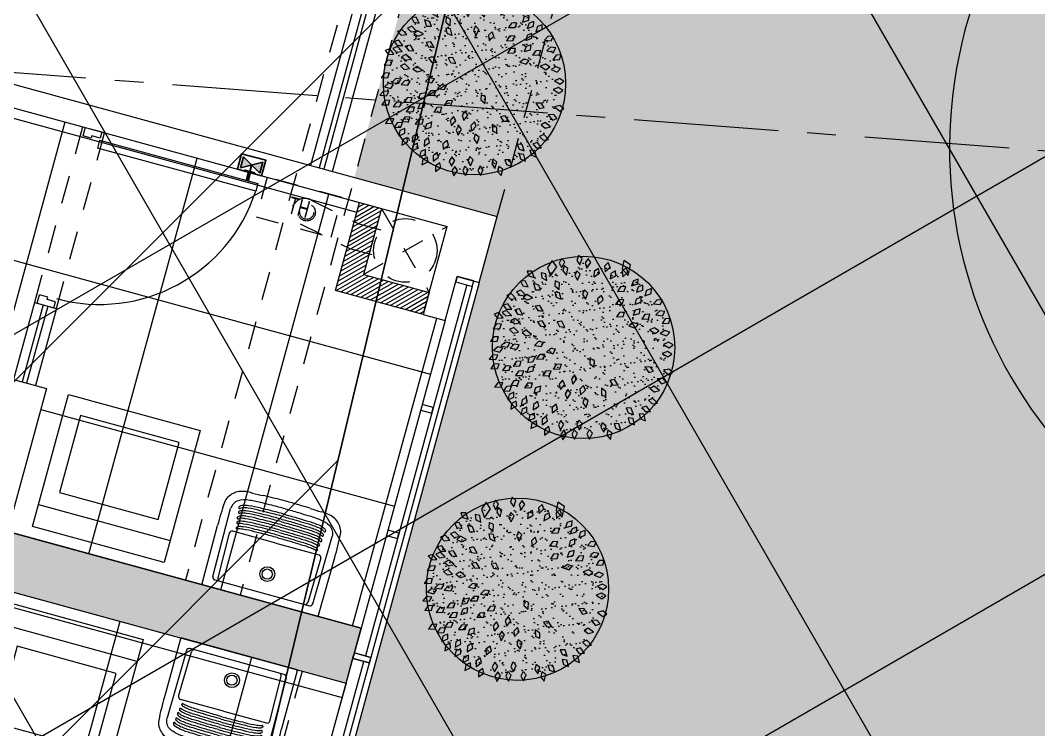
# Model space of a CAD drawing. Header units: inches. Extents: x 0 to 766, y -245 to 236.
# Drawn here: x 201.655 to 206.125, y 66.511 to 69.624 of the extents above; entities that cross this region are included whole.
import ezdxf
from ezdxf.enums import TextEntityAlignment as Align

# ---------------------------------------------------------------- set-up
doc = ezdxf.new("R2010")
doc.units = ezdxf.units.IN
doc.header["$MEASUREMENT"] = 0
for name, pattern in [('CONTINUA', [0]), ('HIDDEN2', [0.1875, 0.125, -0.0625]), ('XREF_PAISAJISMO_200612$0$CENTERX2', [101.6, 63.5, -12.7, 12.7, -12.7])]:
    doc.linetypes.add(name, pattern=pattern)
for name, color, linetype, lineweight in [('000 SOS 911 SOPORTES ACI', 3, 'Continuous', 25), ('A-PLACAS', 251, 'Continuous', 9), ('A-VIGAS', 251, 'HIDDEN2', 9), ('CELOSIA', 251, 'Continuous', 9), ('COC-LAV', 251, 'Continuous', 9), ('DLP_ETAPAS', 251, 'Continuous', 9), ('DLP_HATCH', 251, 'Continuous', 9), ('Gas', 251, 'G_Larga', 9), ('HATCH', 251, 'Continuous', 9), ('MURO-BAJO', 251, 'Continuous', 9), ('MUROS', 251, 'Continuous', 9), ('PROYECCIONES', 251, 'HIDDEN2', 9), ('PUERTAS', 251, 'Continuous', 9), ('TEXTO-INDICACIONES', 251, 'Continuous', 9), ('VIDRIOS', 251, 'Continuous', 9), ('XREF_PAISAJISMO_200612$0$A-AN-CORTE', 251, 'Continuous', 9), ('XREF_PAISAJISMO_200612$0$A-MURO BAJO', 251, 'Continuous', 9), ('XREF_PAISAJISMO_200612$0$HATCH MUROS', 251, 'Continuous', 9), ('XREF_PISOS_200612$0$A-HATCH-PISOS', 251, 'Continuous', 9), ('XREF_VEGETACION_200612$0$0_PA_alternathera verde', 251, 'Continuous', 9), ('XREF_VEGETACION_200612$0$0_PA_arrayan', 251, 'Continuous', 9), ('XREF_VEGETACION_200612$0$0_PA_VEGETACION', 251, 'Continuous', 9)]:
    doc.layers.add(name, color=color, linetype=linetype, lineweight=lineweight)
doc.layers.add('relleno', color=7, linetype='Continuous')
doc.styles.add('AREAS', font='ARIALN.TTF', dxfattribs={"width": 0.8})
doc.styles.get("Standard").update_dxf_attribs({"font": 'arial.ttf'})
doc.linetypes.add('G_Larga', pattern='A,2,-0.01,["G",Standard,S=0.1,R=0,X=0,Y=-0.05],-0.1', length=2.11)
pattern_1 = [(45, (-0.05515, 0.06788), (-0.07071068, 0.07071068), [0, -0.1]), (45, (-0.03536, 0.06505), (-0.07071068, 0.07071068), [0, -0.1]), (45, (-0.02192, 0.04455), (-0.07071068, 0.07071068), [0, -0.1]), (45, (0.01909, 0.05303), (-0.07071068, 0.07071068), [0, -0.1]), (45, (-0.00849, 0.07637), (-0.07071068, 0.07071068), [0, -0.1]), (45, (-0.00636, 0.11243), (-0.07071068, 0.07071068), [0, -0.1]), (45, (-0.03606, 0.09263), (-0.07071068, 0.07071068), [0, -0.1]), (45, (0.02263, 0.09334), (-0.07071068, 0.07071068), [0, -0.1]), (45, (0.04172, 0.06718), (-0.07071068, 0.07071068), [0, -0.1]), (45, (0, 0.00424), (-0.07071068, 0.07071068), [0, -0.1]), (45, (-0.00141, 0.03111), (-0.07071068, 0.07071068), [0, -0.1]), (45, (0.02192, 0.02758), (-0.07071068, 0.07071068), [0, -0.1]), (45, (0.0198, 0.11597), (-0.07071068, 0.07071068), [0, -0.1]), (45, (0.01485, 0.07566), (-0.07071068, 0.07071068), [0, -0.1]), (45, (-0.01414, 0.09334), (-0.07071068, 0.07071068), [0, -0.1]), (45, (0.00424, 0.09899), (-0.07071068, 0.07071068), [0, -0.1]), (45, (-0.00212, 0.05445), (-0.07071068, 0.07071068), [0, -0.1]), (45, (-0.02051, 0.11243), (-0.07071068, 0.07071068), [0, -0.1]), (45, (0.04313, 0.09263), (-0.07071068, 0.07071068), [0, -0.1]), (45, (0.06223, 0.0693), (-0.07071068, 0.07071068), [0, -0.1]), (120.9638, (-0.027577, 0.053033), (0.141421532, -0.282842614), [0.0041231, -0.4081875]), (14.0362, (-0.030406, 0.079903), (-0.3535534264, -0.0707103627), [0.005831, -0.5772642]), (23.1986, (0.006364, 0.084146), (0.2828427255, 0.141421382), [0.0053852, -0.5331313]), (194.0362, (0.041012, 0.050912), (0.3535534264, 0.0707103627), [0.005831, -0.5772642]), (98.1301, (0.0099, 0.038184), (-0.0707106636, 0.3535533935), [0.005, -0.495]), (0, (-0.003536, 0.12657), (0.0707107, 0.0707107), [0.0056569, -0.1357645]), (146.3099, (0.035355, 0.077782), (-0.3535532764, 0.212132255), [0.005099, -0.5048029]), (8.1301, (-0.019799, 0.028284), (0.3535533935, 0.0707106636), [0.005, -0.495]), (0, (-0.05586, 0.08132), (0.0707107, 0.0707107), [0.0042426, -0.1371787])]

# ---------------------------------------------------------------- blocks, each defined once
blk = doc.blocks.new('XREF_VEGETACION_200612$0$vib 2')
at = {"layer": 'XREF_VEGETACION_200612$0$0_PA_arrayan', "color": 68, "true_color": 0x3d5200}
for points in [[(471.9991, 17.4033), (471.9867, 17.3843), (471.9947, 17.3617), (472.0111, 17.386)], [(472.0238, 17.4089), (472.0179, 17.3963), (472.0248, 17.3833), (472.0326, 17.3995)], [(472.0692, 17.4166), (472.0648, 17.4034), (472.0732, 17.3913), (472.079, 17.4083)], [(472.0957, 17.4083), (472.0877, 17.3969), (472.0923, 17.3829), (472.1027, 17.3975)], [(472.1495, 17.3975), (472.1394, 17.388), (472.141, 17.3733), (472.1542, 17.3855)], [(472.1917, 17.4031), (472.1872, 17.3809), (472.2032, 17.3629), (472.2093, 17.3916)], [(471.9313, 17.375), (471.9363, 17.362), (471.9505, 17.358), (471.9442, 17.3748)], [(471.9691, 17.3702), (471.9713, 17.3564), (471.9843, 17.3495), (471.9816, 17.3673)], [(472.0307, 17.3892), (472.0275, 17.3756), (472.0369, 17.3642), (472.0412, 17.3817)], [(472.065, 17.3759), (472.0594, 17.3632), (472.0665, 17.3503), (472.074, 17.3666)], [(472.1234, 17.3815), (472.1116, 17.3741), (472.1103, 17.3594), (472.1256, 17.3688)], [(472.1686, 17.3752), (472.1564, 17.3685), (472.1543, 17.3538), (472.1701, 17.3624)], [(472.1971, 17.384), (472.1869, 17.3745), (472.1883, 17.3598), (472.2017, 17.3719)], [(471.9138, 17.3476), (471.9201, 17.3352), (471.9347, 17.3326), (471.9267, 17.3487)], [(471.9673, 17.3241), (471.9626, 17.3372), (471.9485, 17.3416), (471.9544, 17.3246)], [(472.0073, 17.349), (472.0064, 17.3351), (472.0175, 17.3254), (472.0189, 17.3434)], [(472.2301, 17.3532), (472.2168, 17.349), (472.2119, 17.3351), (472.2291, 17.3403)], [(472.2427, 17.3368), (472.2296, 17.3323), (472.2249, 17.3183), (472.242, 17.3239)], [(471.8768, 17.3096), (471.8865, 17.2997), (471.9012, 17.3015), (471.8887, 17.3145)], [(471.9032, 17.3189), (471.913, 17.309), (471.9276, 17.3111), (471.915, 17.3239)], [(471.9205, 17.3037), (471.9328, 17.2972), (471.9462, 17.3034), (471.9304, 17.312)], [(472.0059, 17.3186), (472.0092, 17.3051), (472.0228, 17.2992), (472.0187, 17.3168)], [(472.0859, 17.3247), (472.0805, 17.3119), (472.0879, 17.2991), (472.095, 17.3156)], [(472.1309, 17.3094), (472.1207, 17.2999), (472.1223, 17.2852), (472.1355, 17.2973)], [(472.1966, 17.3333), (472.1827, 17.3326), (472.1744, 17.3204), (472.1924, 17.3211)], [(472.2653, 17.3278), (472.2522, 17.323), (472.248, 17.3088), (472.2649, 17.3149)], [(471.8674, 17.2834), (471.8757, 17.2723), (471.8905, 17.2722), (471.8799, 17.2867)], [(471.9532, 17.2808), (471.96, 17.2687), (471.9747, 17.2668), (471.9659, 17.2825)], [(472.1913, 17.2982), (472.1775, 17.2974), (472.1692, 17.2852), (472.1872, 17.286)], [(472.2375, 17.305), (472.2246, 17.2998), (472.2208, 17.2855), (472.2375, 17.2921)], [(472.2948, 17.2963), (472.2809, 17.2977), (472.271, 17.2868), (472.2888, 17.2849)], [(471.8432, 17.2591), (471.8522, 17.2485), (471.867, 17.2494), (471.8554, 17.2632)], [(471.8641, 17.2643), (471.874, 17.2545), (471.8886, 17.2566), (471.876, 17.2694)], [(471.8983, 17.271), (471.9056, 17.2591), (471.9203, 17.2578), (471.911, 17.2732)], [(472.1935, 17.2647), (472.1796, 17.2639), (472.1714, 17.2517), (472.1893, 17.2525)], [(472.2351, 17.2738), (472.2217, 17.2701), (472.2163, 17.2563), (472.2337, 17.261)], [(472.2614, 17.2591), (472.2476, 17.2584), (472.2393, 17.2461), (472.2573, 17.2469)], [(472.3014, 17.2661), (472.2876, 17.268), (472.2771, 17.2576), (472.2949, 17.2549)], [(471.8627, 17.2328), (471.8488, 17.2321), (471.8405, 17.2198), (471.8585, 17.2206)], [(471.8875, 17.2417), (471.8983, 17.2329), (471.9127, 17.2364), (471.8988, 17.2479)], [(471.9597, 17.239), (471.9673, 17.2273), (471.982, 17.2263), (471.9723, 17.2415)], [(472.0122, 17.2388), (472.0185, 17.2264), (472.0331, 17.2239), (472.025, 17.24)], [(472.2303, 17.2319), (472.217, 17.236), (472.205, 17.2274), (472.2221, 17.2219)], [(472.3161, 17.2472), (472.3022, 17.2465), (472.294, 17.2342), (472.3119, 17.235)], [(471.8841, 17.2176), (471.8942, 17.2081), (471.9088, 17.2107), (471.8958, 17.2231)], [(471.918, 17.2101), (471.9288, 17.2013), (471.9431, 17.2049), (471.9292, 17.2163)], [(472.2855, 17.2147), (472.2737, 17.2221), (472.2599, 17.2169), (472.275, 17.2071)], [(472.3144, 17.2105), (472.3014, 17.2155), (472.2888, 17.2077), (472.3056, 17.2011)], [(471.855, 17.1986), (471.8412, 17.1979), (471.8329, 17.1856), (471.8509, 17.1864)], [(471.8854, 17.182), (471.8716, 17.1838), (471.8612, 17.1732), (471.879, 17.1707)], [(471.9104, 17.1768), (471.8966, 17.1784), (471.8864, 17.1677), (471.9043, 17.1655)], [(471.9757, 17.1832), (471.962, 17.1855), (471.9513, 17.1753), (471.969, 17.1722)], [(472.3233, 17.1767), (472.3113, 17.1836), (472.2977, 17.1778), (472.3132, 17.1687)], [(471.853, 17.1489), (471.8391, 17.1499), (471.8294, 17.1388), (471.8473, 17.1374)], [(471.866, 17.1678), (471.8525, 17.1711), (471.8411, 17.1617), (471.8585, 17.1573)], [(471.9339, 17.1298), (471.9476, 17.1324), (471.9541, 17.1456), (471.9364, 17.1424)], [(471.9794, 17.1505), (471.9655, 17.1506), (471.9565, 17.1389), (471.9745, 17.1386)], [(472.0081, 17.1651), (471.9944, 17.1672), (471.9838, 17.1568), (472.0016, 17.154)], [(472.3202, 17.1518), (472.3085, 17.1592), (472.2946, 17.154), (472.3098, 17.1442)], [(471.8562, 17.1258), (471.8423, 17.125), (471.834, 17.1128), (471.852, 17.1135)], [(471.8872, 17.1206), (471.8733, 17.1199), (471.865, 17.1076), (471.883, 17.1084)], [(471.9158, 17.1327), (471.902, 17.132), (471.8937, 17.1197), (471.9117, 17.1205)], [(471.9496, 17.1195), (471.9362, 17.1159), (471.9307, 17.1022), (471.9481, 17.1067)], [(472.0238, 17.1245), (472.0099, 17.1237), (472.0016, 17.1115), (472.0196, 17.1123)], [(472.1012, 17.14), (472.1004, 17.1261), (472.1116, 17.1165), (472.1129, 17.1344)], [(472.2705, 17.106), (472.2625, 17.1173), (472.2477, 17.1178), (472.258, 17.103)], [(471.9223, 17.1071), (471.9085, 17.1065), (471.9001, 17.0943), (471.9181, 17.0949)], [(471.9958, 17.1067), (471.9819, 17.1059), (471.9736, 17.0937), (471.9916, 17.0945)], [(472.0585, 17.0963), (472.0503, 17.085), (472.0545, 17.0709), (472.0653, 17.0853)], [(472.3231, 17.1031), (472.3121, 17.1116), (472.2978, 17.1077), (472.312, 17.0965)], [(471.8664, 17.0759), (471.8525, 17.0751), (471.8442, 17.0629), (471.8622, 17.0637)], [(471.8896, 17.0658), (471.8758, 17.0649), (471.8676, 17.0526), (471.8855, 17.0535)], [(471.9101, 17.0809), (471.8962, 17.08), (471.888, 17.0677), (471.906, 17.0686)], [(471.9464, 17.0743), (471.9325, 17.0735), (471.9243, 17.0613), (471.9423, 17.0621)], [(471.9676, 17.0656), (471.9543, 17.0614), (471.9494, 17.0475), (471.9666, 17.0528)], [(472.0267, 17.082), (472.0179, 17.0712), (472.0214, 17.0569), (472.0329, 17.0707)], [(472.0829, 17.0673), (472.0731, 17.0574), (472.0752, 17.0428), (472.088, 17.0554)], [(472.1533, 17.0811), (472.1611, 17.0696), (472.1758, 17.0689), (472.1659, 17.0838)], [(472.2619, 17.0593), (472.2728, 17.0506), (472.2871, 17.0543), (472.2731, 17.0657)], [(472.305, 17.0765), (472.2958, 17.087), (472.2811, 17.086), (472.2928, 17.0723)], [(471.8959, 17.0496), (471.8831, 17.0439), (471.8798, 17.0296), (471.8963, 17.0367)], [(472.0408, 17.0572), (472.0338, 17.0452), (472.0395, 17.0315), (472.0487, 17.047)], [(472.1432, 17.0381), (472.1429, 17.052), (472.1309, 17.0606), (472.1311, 17.0427)], [(471.9021, 17.0257), (471.8898, 17.019), (471.8877, 17.0044), (471.9035, 17.0129)], [(471.9305, 17.0098), (471.9179, 17.0039), (471.9148, 16.9895), (471.9311, 16.9969)], [(471.9303, 17.0351), (471.9179, 17.0288), (471.9154, 17.0142), (471.9314, 17.0223)], [(471.9601, 17.0246), (471.9486, 17.0168), (471.9478, 17.0021), (471.9628, 17.0119)], [(472.0094, 17.0173), (471.9985, 17.0087), (471.9988, 16.9939), (472.013, 17.0049)], [(472.0853, 17.0342), (472.0813, 17.0208), (472.09, 17.0089), (472.0953, 17.0261)], [(472.2399, 17.0087), (472.2484, 16.9977), (472.2632, 16.9978), (472.2523, 17.0121)], [(472.2576, 17.028), (472.2674, 17.0182), (472.282, 17.0201), (472.2695, 17.033)], [(471.9516, 16.9931), (471.9388, 16.9877), (471.9353, 16.9734), (471.9519, 16.9802)], [(471.9825, 16.9854), (471.9718, 16.9766), (471.9723, 16.9618), (471.9864, 16.973)], [(472.1979, 17.0074), (472.2027, 16.9943), (472.2168, 16.99), (472.2108, 17.0069)], [(472.2031, 16.9813), (472.2066, 16.9678), (472.2202, 16.9621), (472.2159, 16.9795)], [(472.2322, 16.9917), (472.236, 16.9783), (472.2497, 16.973), (472.245, 16.9903)], [(471.9569, 16.9726), (471.9445, 16.9665), (471.9417, 16.952), (471.9579, 16.9598)], [(471.9897, 16.9574), (471.9785, 16.9491), (471.9784, 16.9344), (471.9929, 16.9449)], [(472.0223, 16.9737), (472.0154, 16.9617), (472.0211, 16.9481), (472.0303, 16.9636)], [(472.0705, 16.9747), (472.0649, 16.9619), (472.0722, 16.9491), (472.0795, 16.9655)], [(472.1335, 16.9678), (472.1294, 16.9545), (472.138, 16.9425), (472.1435, 16.9596)], [(472.165, 16.9658), (472.1695, 16.9526), (472.1835, 16.9479), (472.1779, 16.965)], [(472.03, 16.9477), (472.0224, 16.9361), (472.0273, 16.9222), (472.0373, 16.9371)], [(472.0576, 16.9488), (472.0519, 16.9361), (472.059, 16.9232), (472.0665, 16.9395)], [(472.098, 16.9493), (472.0921, 16.9366), (472.099, 16.9236), (472.1068, 16.9398)], [(472.1482, 16.9477), (472.1454, 16.934), (472.1552, 16.923), (472.159, 16.9406)]]:
    blk.add_lwpolyline(points, close=True, dxfattribs=at)
blk = doc.blocks.new('XREF_VEGETACION_200612$0$ARRAYAN')
at = {"layer": 'XREF_VEGETACION_200612$0$0_PA_arrayan', "true_color": 0x779e00}
h = blk.add_hatch(dxfattribs=at)
h.set_pattern_fill('AR-SAND', color=64, scale=0.0009, style=0)
h.set_pattern_definition([(37.5, (878.080566, 496.464243), (-0.001440028, 0.0440471914), [0, -0.0347472, 0, -0.038862, 0, -0.0371475]), (7.5, (878.080566, 496.46424), (0.040457095, 0.064514259), [0, -0.0187452, 0, -0.0313182, 0, -0.0120015]), (327.5, (878.05245, 496.464243), (0.0711893133, 0.0001293466), [0, -0.01143, 0, -0.041148, 0, -0.053721]), (317.5, (878.05245, 496.46424), (0.068720081, 0.020063639), [0, -0.005715, 0, -0.0269748, 0, -0.030861])])
h.paths.add_polyline_path([(784.3152, 808.4285, 1), (783.7943, 808.4285, 1)])
at = {"layer": 'XREF_VEGETACION_200612$0$0_PA_arrayan'}
blk.add_circle((784.0578, 808.4294), 0.2762, dxfattribs=at)
at = {"layer": 'XREF_VEGETACION_200612$0$0_PA_arrayan', "color": 252, "xscale": 1.128600000000005, "yscale": 1.128600000000005, "zscale": 1.128600000000005}
blk.add_blockref('XREF_VEGETACION_200612$0$vib 2', (251.2648, 789.0514), dxfattribs=at)
blk = doc.blocks.new('XREF_PISOS_200612')
at = {"true_color": 0xc5dddb}
h = blk.add_hatch(color=254, dxfattribs=at)
h.dxf.hatch_style = 1
edge = h.paths.add_edge_path()
edge.add_arc((54.3102, 58.4509), 2.035, 137.2456, 180, ccw=False)
edge.add_spline(control_points=[(52.8159, 59.8324), (52.7214, 59.7302), (52.6098, 59.6471)], knot_values=[7.420733, 7.420733, 7.420733, 7.608206, 7.608206, 7.608206], weights=[0.969793, 0.980568, 1], degree=2, periodic=0)
edge.add_spline(control_points=[(52.6098, 59.6471), (50.2795, 57.9139), (47.9492, 56.1806)], knot_values=[6.420733, 6.420733, 6.420733, 7.420733, 7.420733, 7.420733], weights=[1, 1, 1], degree=2, periodic=0)
edge.add_spline(control_points=[(47.9492, 56.1806), (46.7474, 55.2867), (47.6395, 54.0836)], knot_values=[4.851412, 4.851412, 4.851412, 6.420733, 6.420733, 6.420733], weights=[1, 0.707628, 1], degree=2, periodic=0)
edge.add_spline(control_points=[(47.6395, 54.0836), (48.7008, 52.6523), (49.7621, 51.2211)], knot_values=[3.851412, 3.851412, 3.851412, 4.851412, 4.851412, 4.851412], weights=[1, 1, 1], degree=2, periodic=0)
edge.add_spline(control_points=[(49.7621, 51.2211), (48.2293, 53.2881), (49.778, 55.3433), (51.2831, 57.3407), (53.6479, 56.5267)], knot_values=[1.312897, 1.312897, 1.312897, 2.596701, 2.596701, 3.851412, 3.851412, 3.851412], weights=[1, 0.800958, 1, 0.805469, 0.991183], degree=2, periodic=0)
edge.add_arc((54.3102, 58.4509), 2.035, 180, 251.0061, ccw=False)
edge = h.paths.add_edge_path()
edge.add_arc((55.2621, 61.6632), 1.3153, 118.9531, 180, ccw=False)
edge.add_arc((53.3656, 65.0912), 2.6023, 223.0791, 298.9531, ccw=False)
edge.add_spline(control_points=[(51.4649, 63.3138), (52.1375, 62.5945), (52.8102, 61.8752)], knot_values=[9.103878, 9.103878, 9.103878, 9.69029, 9.69029, 9.69029], weights=[1, 1, 1], degree=2, periodic=0)
edge.add_spline(control_points=[(52.8102, 61.8752), (53.2686, 61.3849), (53.2085, 60.7163), (53.1627, 60.2075), (52.8159, 59.8324)], knot_values=[7.608206, 7.608206, 7.608206, 8.449779, 8.449779, 9.103878, 9.103878, 9.103878], weights=[1, 0.912768, 1, 0.9322, 0.969793], degree=2, periodic=0)
edge.add_arc((54.3102, 58.4509), 2.035, 73.4929, 137.2456, ccw=False)
edge.add_arc((55.2621, 61.6632), 1.3153, 180, 253.4929, ccw=False)
edge = h.paths.add_edge_path()
edge.add_spline(control_points=[(52.0667, 67.3461), (51.4649, 66.9994), (50.8631, 66.6527)], knot_values=[11.903939, 11.903939, 11.903939, 12.351666, 12.351666, 12.351666], weights=[1, 1, 1], degree=2, periodic=0)
edge.add_spline(control_points=[(50.8631, 66.6527), (50.2352, 66.291), (50.1282, 65.5744), (50.0212, 64.8577), (50.5162, 64.3284)], knot_values=[10.103878, 10.103878, 10.103878, 11.003908, 11.003908, 11.903939, 11.903939, 11.903939], weights=[1, 0.900441, 1, 0.900441, 1], degree=2, periodic=0)
edge.add_spline(control_points=[(50.5162, 64.3284), (50.9905, 63.8211), (51.4649, 63.3138)], knot_values=[9.69029, 9.69029, 9.69029, 10.103878, 10.103878, 10.103878], weights=[1, 1, 1], degree=2, periodic=0)
edge.add_arc((53.3656, 65.0912), 2.6023, 180, 223.0791, ccw=False)
edge.add_arc((53.3656, 65.0912), 2.6023, 119.9433, 180, ccw=False)
edge = h.paths.add_edge_path()
edge.add_arc((55.5976, 68.497), 1.4697, 160.2371, 180, ccw=False)
edge.add_spline(control_points=[(54.2144, 68.9939), (54.0284, 68.476), (53.5515, 68.2013)], knot_values=[12.903939, 12.903939, 12.903939, 13.60461, 13.60461, 13.60461], weights=[0.971729, 0.925447, 1], degree=2, periodic=0)
edge.add_spline(control_points=[(53.5515, 68.2013), (52.8091, 67.7737), (52.0667, 67.3461)], knot_values=[12.351666, 12.351666, 12.351666, 12.903939, 12.903939, 12.903939], weights=[1, 1, 1], degree=2, periodic=0)
edge.add_arc((53.3656, 65.0912), 2.6023, 56.7616, 119.9433, ccw=False)
edge.add_arc((55.5976, 68.497), 1.4697, 180, 236.7616, ccw=False)
edge = h.paths.add_edge_path()
edge.add_arc((54.9989, 71.1336), 1.2341, 217.329, 282.7923, ccw=False)
edge.add_spline(control_points=[(53.9682, 70.4455), (54.4039, 69.9077), (54.2776, 69.2273), (54.2554, 69.108), (54.2144, 68.9939)], knot_values=[13.60461, 13.60461, 13.60461, 14.46921, 14.46921, 14.633139, 14.633139, 14.633139], weights=[1, 0.908004, 1, 0.982558, 0.971729], degree=2, periodic=0)
edge.add_arc((55.5976, 68.497), 1.4697, 102.7923, 160.2371, ccw=False)
at = {"layer": 'XREF_PISOS_200612$0$A-HATCH-PISOS', "true_color": 0x92a9b0}
h = blk.add_hatch(color=253, dxfattribs=at)
h.dxf.hatch_style = 1
edge = h.paths.add_edge_path(flags=17)
edge.add_arc((55.2621, 61.6632), 1.1153, 0, 360)
edge = h.paths.add_edge_path()
edge.add_arc((55.2621, 61.6632), 1.3153, 0, 360)
edge = h.paths.add_edge_path()
edge.add_arc((54.3102, 58.4509), 2.035, 0, 360)
edge = h.paths.add_edge_path(flags=17)
edge.add_arc((54.3102, 58.4509), 1.835, 0, 360)
edge = h.paths.add_edge_path(flags=17)
edge.add_arc((52.5274, 53.2716), 3.2426, 0, 360)
edge = h.paths.add_edge_path()
edge.add_arc((52.5274, 53.2716), 3.4426, 0, 360)
edge = h.paths.add_edge_path()
edge.add_arc((62.048, 54.9254), 1.6593, 257.7162, 410.4422)
blk = doc.blocks.new('XREF_PAISAJISMO_200612')
at = {"layer": 'XREF_PAISAJISMO_200612$0$HATCH MUROS', "true_color": 0xfecc66, "transparency": 33554636}
h = blk.add_hatch(color=31, dxfattribs=at)
h.dxf.hatch_style = 1
edge = h.paths.add_edge_path()
edge.add_line((48.8371, 49.3797), (42.2761, 51.1736))
edge.add_line((42.2761, 51.1736), (42.1443, 50.6913))
edge.add_line((42.1443, 50.6913), (48.7052, 48.8974))
edge.add_arc((49.0349, 50.1032), 1.25, 254.7078, 396.5575)
edge.add_line((50.0389, 50.8477), (47.6395, 54.0836))
edge.add_arc((48.8444, 54.977), 1.5, 126.642, 216.5575, ccw=False)
edge.add_line((47.9492, 56.1806), (52.6098, 59.6471))
edge.add_arc((51.7145, 60.8507), 1.5, 306.642, 403.0791)
edge.add_line((52.8102, 61.8752), (50.5162, 64.3284))
edge.add_arc((51.6118, 65.3529), 1.5, 119.9433, 223.0791, ccw=False)
edge.add_line((50.8631, 66.6527), (53.5515, 68.2013))
edge.add_arc((52.8028, 69.5011), 1.5, 299.9433, 399.0192)
edge.add_line((53.9682, 70.4455), (51.6238, 73.4784))
edge.add_line((51.6238, 73.4784), (50.9878, 74.2995))
edge.add_arc((52.6714, 74.0637), 1.7, 172.0279, 210.7828)
edge.add_line((51.2109, 73.1937), (53.5765, 70.1346))
edge.add_arc((52.8028, 69.5011), 1, -60.0567, 39.3122, ccw=False)
edge.add_line((53.3019, 68.6346), (50.6135, 67.086))
edge.add_arc((51.6118, 65.3529), 2, 119.9433, 223.0791)
edge.add_line((50.151, 63.9869), (52.4449, 61.5337))
edge.add_arc((51.7145, 60.8507), 1, -53.358, 43.0791, ccw=False)
edge.add_line((52.3113, 60.0483), (47.6508, 56.5818))
edge.add_arc((48.8444, 54.977), 2, 126.642, 216.5575)
edge.add_line((47.2379, 53.7857), (49.6373, 50.5499))
edge.add_arc((49.0349, 50.1032), 0.75, -105.2922, 36.5575, ccw=False)
at = {"layer": 'XREF_PAISAJISMO_200612$0$A-AN-CORTE', "linetype": 'XREF_PAISAJISMO_200612$0$CENTERX2', "ltscale": 0.01}
blk.add_line((44.1749, 65.7869, 0), (61.1201, 64.5028, 0), dxfattribs=at)
at = {"layer": 'XREF_PAISAJISMO_200612$0$A-MURO BAJO', "elevation": 0}
blk.add_lwpolyline([(48.7052, 48.8974, 0.712304), (50.0389, 50.8477), (47.6395, 54.0836, -0.413781), (47.9492, 56.1806), (52.6098, 59.6471, 0.447516), (52.8102, 61.8752), (50.5162, 64.3284, -0.483074), (50.8631, 66.6527), (53.5515, 68.2013, 0.461408), (53.9682, 70.4455), (51.6265, 73.4735), (51.231, 73.1677), (53.5765, 70.1346, -0.46296), (53.3019, 68.6346), (50.6135, 67.086, 0.483074), (50.151, 63.9869), (52.4449, 61.5337, -0.447516), (52.3113, 60.0483), (47.6508, 56.5818, 0.413781), (47.2379, 53.7857), (49.6373, 50.5499, -0.712304), (48.8371, 49.3797, 0.712304)], format="xyb", dxfattribs=at)
blk = doc.blocks.new('paisajismo et 1')
at = {"layer": 'XREF_VEGETACION_200612$0$0_PA_alternathera verde', "true_color": 0x99b29c, "transparency": 33554618}
h = blk.add_hatch(dxfattribs=at)
h.set_pattern_fill('STIP2', color=253, scale=0.1, angle=45, style=0, double=1, pattern_type=2)
h.set_pattern_definition(pattern_1)
edge = h.paths.add_edge_path()
edge.add_arc((51.7145, 60.8507), 1, 43.0791, 201.8252)
edge.add_arc((49.3567, 60.0756), 1.4854, -86.7886, 15.7579, ccw=False)
edge.add_arc((49.5336, 55.6418), 2.9522, 91.8186, 163.0055)
edge.add_line((46.7103, 56.5047), (46.6641, 56.3356))
edge.add_arc((49.5336, 55.6418), 2.9522, 166.4093, 218.9557)
edge.add_arc((48.8444, 54.977), 2, 126.642, 216.5575, ccw=False)
edge.add_line((47.6508, 56.5818), (52.3113, 60.0483))
edge.add_arc((51.7145, 60.8507), 1, 306.642, 403.0791)
edge = h.paths.add_edge_path()
edge.add_arc((48.2432, 69.7861), 3.571, 308.6828, 355.4228, ccw=False)
edge.add_arc((51.6118, 65.3529), 2, 119.9433, 124.6352, ccw=False)
edge.add_line((50.6135, 67.086), (53.3019, 68.6346))
edge.add_arc((52.8028, 69.5011), 1, 299.9433, 540)
edge = h.paths.add_edge_path()
edge.add_line((50.94, 77.4396), (49.3264, 71.4595))
edge.add_arc((51.3661, 70.8163), 2.1388, 89.2054, 162.4983, ccw=False)
edge.add_line((51.3958, 72.9549), (51.2429, 73.1523))
edge.add_arc((52.7166, 74.0265), 1.7135, 79.2662, 210.6755, ccw=False)
edge.add_line((53.0358, 75.7101), (54.515, 75.3159))
edge.add_line((54.515, 75.3159), (54.7936, 76.583))
edge.add_line((54.7936, 76.583), (50.94, 77.4396))
at = {"layer": 'XREF_VEGETACION_200612$0$0_PA_alternathera verde', "true_color": 0x6e6b8e, "transparency": 33554615}
h = blk.add_hatch(dxfattribs=at)
h.set_pattern_fill('ANSI36', color=8, scale=0.3, angle=132, style=0)
h.paths.add_polyline_path([(52.4449, 61.5337), (50.1509, 63.9869, -0.029833), (49.9988, 64.1705), (47.5085, 62.3464), (46.6418, 59.1766), (47.3853, 58.9733), (46.7103, 56.5047, -0.321002), (49.4399, 58.5925, 0.479906), (50.7862, 60.4789, -0.829818)])
h.paths.add_polyline_path([(53.5765, 70.1347), (51.3958, 72.9549, 0.331168), (49.3264, 71.4595), (47.7291, 65.6179), (48.3561, 65.4464), (50.3857, 66.9331, -0.013847), (50.4751, 66.9985, 0.206817), (51.8028, 69.5011, -0.704685)])
at = {"layer": 'XREF_VEGETACION_200612$0$0_PA_alternathera verde', "true_color": 0x99b29c, "transparency": 33554618}
h = blk.add_hatch(dxfattribs=at)
h.set_pattern_fill('STIP2', color=253, scale=0.1, angle=45, style=0, double=1, pattern_type=2)
h.set_pattern_definition(pattern_1)
h.paths.add_polyline_path([(50.3857, 66.9331), (48.3561, 65.4464), (47.5085, 62.3464), (49.9988, 64.1705, -0.406237)])
at = {"layer": 'XREF_VEGETACION_200612$0$0_PA_VEGETACION', "true_color": 0x9a9384, "transparency": 33554508}
h = blk.add_hatch(color=252, dxfattribs=at)
h.dxf.hatch_style = 1
h.paths.add_polyline_path([(47.3853, 58.9733), (46.6418, 59.1766), (48.3561, 65.4464), (47.7292, 65.6178), (50.9432, 77.4424), (50.377, 77.5787), (46.9999, 65.2255), (47.6268, 65.0541), (45.9125, 58.7842), (46.6842, 58.5732), (45.4182, 53.9432), (45.9688, 53.7926)])
for name in ['XREF_PAISAJISMO_200612', 'XREF_PISOS_200612']:
    blk.add_blockref(name, (0, 0))
at = {"layer": 'XREF_VEGETACION_200612$0$0_PA_arrayan', "color": 7}
for p, xscale, yscale, zscale in [((-1088.1587, -1105.3502, 0), 1.448471488116207, 1.448471488116207, 1.448471488116207), ((-1087.6798, -1106.5076, 0), 1.448471488116208, 1.448471488116208, 1.448471488116208), ((-1087.9699, -1107.5686, 0), 1.448471488116208, 1.448471488116208, 1.448471488116208)]:
    blk.add_blockref('XREF_VEGETACION_200612$0$ARRAYAN', p, dxfattribs=dict(at, xscale=xscale, yscale=yscale, zscale=zscale))
blk = doc.blocks.new('ESTR_PISO-1_PISO')
at = {"layer": 'HATCH'}
h = blk.add_hatch(color=256, dxfattribs=at)
h.dxf.hatch_style = 1
h.paths.add_polyline_path([(-26.45, 2.95), (-29.9, 2.95), (-29.9, 1.5), (-29.65, 1.5), (-29.65, 2.7), (-26.45, 2.7)])
h.paths.add_polyline_path([(-22.65, -2.53), (-18.75, -2.53), (-18.75, 2.87), (-22.45, 2.87), (-22.45, -0.53), (-22.65, -0.53), (-22.65, 3.12), (-18.5, 3.12), (-18.5, -2.78), (-22.65, -2.78)])
h.paths.add_polyline_path([(-29.9, -2.45), (-26.45, -2.45), (-26.45, -2.2), (-29.9, -2.2)])
h.paths.add_polyline_path([(-30.3, -6.8), (-22.4, -6.8), (-22.4, -7.1), (-30.3, -7.1)])
h.paths.add_polyline_path([(-20.85, -4.75), (-21.55, -4.75), (-21.55, -5), (-20.85, -5)])
h.paths.add_polyline_path([(-22.45, 4.92), (-22.45, 6.87), (-18.75, 6.87), (-18.75, 4.92), (-18.55, 4.92), (-18.55, 6.87), (-18.05, 6.87), (-18.05, 7.12), (-22.45, 7.12), (-22.45, 13.72), (-22.65, 13.72), (-22.65, 4.92)])
h.paths.add_polyline_path([(-26.45, 8.52), (-29.65, 8.52), (-29.65, 9.7), (-29.9, 9.7), (-29.9, 8.27), (-26.45, 8.27)])
h.paths.add_polyline_path([(-19.15, 8.92), (-15.75, 8.92), (-15.75, 9.17), (-19.15, 9.17)])
h.paths.add_polyline_path([(-20.65, 18.07), (-16.65, 18.07), (-16.65, 18.32), (-20.65, 18.32)])
h.paths.add_polyline_path([(-19.15, 13.72), (-15.75, 13.72), (-15.75, 13.47), (-19.15, 13.47)])
h.paths.add_polyline_path([(-29.8, 18.32), (-25.8, 18.32), (-25.8, 18.07), (-29.55, 18.07), (-29.55, 17.67), (-29.8, 17.67)])
h.paths.add_polyline_path([(-26.45, 13.37), (-29.9, 13.37), (-29.9, 14.22), (-29.55, 14.22), (-29.55, 13.62), (-26.45, 13.62)])
h.paths.add_polyline_path([(-23.125, 31.12), (-28.725, 31.12), (-28.725, 30.92), (-23.375, 30.92), (-23.375, 24.62), (-23.125, 24.62)])
h.paths.add_polyline_path([(-17.2, 25.67), (-17.2, 24.22), (-17.45, 24.22), (-17.45, 25.67)])
h.paths.add_polyline_path([(-29, 25.67), (-29, 24.22), (-29.25, 24.22), (-29.25, 25.67)])
h.paths.add_polyline_path([(-29.25, 28.37), (-28.2, 28.37), (-28.2, 28.07), (-29.25, 28.07)])
h.paths.add_polyline_path([(-17.2, 30.92), (-17.2, 31.12), (-23.075, 31.12), (-23.075, 30.92)])
at = {"layer": 'A-PLACAS', "elevation": 0}
blk.add_lwpolyline([(-20.65, 18.07), (-16.65, 18.07), (-16.65, 18.32), (-20.65, 18.32)], close=True, dxfattribs=at)
at = {"layer": 'A-VIGAS'}
for p, q in [((-17.45, 24.22, 0), (-17.45, 18.32, 0)), ((-17.2, 24.22, 0), (-17.2, 18.32, 0)), ((-16.85, 18.07, 0), (-16.85, 13.72, 0)), ((-16.65, 18.07, 0), (-16.65, 13.72, 0))]:
    blk.add_line(p, q, dxfattribs=at)
blk = doc.blocks.new('LAV_SEC')
at = {"layer": 'COC-LAV', "color": 7}
blk.add_line((0, -0.1), (-0.6, -0.1), dxfattribs=at)
at = {"layer": 'COC-LAV'}
blk.add_lwpolyline([(0, -0.6), (-0.6, -0.6), (-0.6, 0), (0, 0)], close=True, dxfattribs=at)
at = {"layer": 'COC-LAV', "color": 7}
blk.add_lwpolyline([(-0.075, -0.175), (-0.525, -0.175), (-0.525, -0.525), (-0.075, -0.525)], close=True, dxfattribs=at)
blk = doc.blocks.new('LAV. AMAZONAS')
at = {"layer": 'COC-LAV'}
for p, q in [((0.26, 0), (-0.26, 0)), ((-0.265, -0.005), (-0.2669, -0.2686)), ((0.2151, -0.035), (-0.2151, -0.035)), ((0.265, -0.005), (0.2669, -0.2686)), ((-0.2271, -0.0469), (-0.2308, -0.3547)), ((-0.208, -0.2488), (-0.2042, -0.0468)), ((0.208, -0.2488), (0.2042, -0.0468)), ((0.2271, -0.0469), (0.2308, -0.3547)), ((0, -0.261), (-0.196, -0.261)), ((0, -0.261), (0.196, -0.261))]:
    blk.add_line(p, q, dxfattribs=at)
at = {"layer": 'COC-LAV', "color": 7}
for points in [[(-0.0001, -0.321, -0.004924), (-0.06, -0.3205, -0.005443), (-0.1041, -0.3191, -0.041272), (-0.157, -0.316, -0.068069), (-0.1833, -0.3101, -0.158546)], [(-0.0001, -0.31, -0.004924), (-0.06, -0.3095, -0.005443), (-0.1041, -0.3081, -0.041272), (-0.157, -0.305, -0.066903), (-0.1829, -0.2992, -0.004021)], [(-0.0001, -0.286, -0.004924), (-0.06, -0.2855, -0.005443), (-0.1041, -0.2841, -0.041272), (-0.157, -0.281, -0.059773), (-0.1802, -0.2762, -0.37117)], [(-0.0001, -0.297, -0.004924), (-0.06, -0.2965, -0.005443), (-0.1041, -0.2951, -0.041272), (-0.157, -0.292, -0.045554), (-0.1778, -0.2875)], [(0.0001, -0.286, 0.004924), (0.06, -0.2855, 0.005443), (0.1041, -0.2841, 0.041272), (0.157, -0.281, 0.059773), (0.1802, -0.2762, 0.37117)], [(0.0001, -0.297, 0.004924), (0.06, -0.2965, 0.005443), (0.1041, -0.2951, 0.041272), (0.157, -0.292, 0.045554), (0.1778, -0.2875)], [(0.0001, -0.31, 0.004924), (0.06, -0.3095, 0.005443), (0.1041, -0.3081, 0.041272), (0.157, -0.305, 0.066903), (0.1829, -0.2992, 0.004021)], [(0.0001, -0.321, 0.004924), (0.06, -0.3205, 0.005443), (0.1041, -0.3191, 0.041272), (0.157, -0.316, 0.068069), (0.1833, -0.3101, 0.158546)], [(-0.0001, -0.369, -0.004924), (-0.06, -0.3685, -0.005443), (-0.1041, -0.3671, -0.041272), (-0.157, -0.364, -0.068174), (-0.1834, -0.358, -0.157546), (-0.1925, -0.3517, -0.375783)], [(-0.0001, -0.358, -0.004924), (-0.06, -0.3575, -0.005443), (-0.1041, -0.3561, -0.041272), (-0.157, -0.353, -0.068174), (-0.1834, -0.347, -0.012686), (-0.1882, -0.3447)], [(-0.0001, -0.334, -0.004924), (-0.06, -0.3335, -0.005443), (-0.1041, -0.3321, -0.041272), (-0.157, -0.329, -0.078711), (-0.1799, -0.3243, -0.062731), (-0.1859, -0.3211, -0.37117)], [(-0.0001, -0.345, -0.004924), (-0.06, -0.3445, -0.005443), (-0.1041, -0.3431, -0.041272), (-0.157, -0.34, -0.078711), (-0.1799, -0.3353, -0.054156), (-0.1851, -0.3326, -0.37117)], [(0.0001, -0.334, 0.004924), (0.06, -0.3335, 0.005443), (0.1041, -0.3321, 0.041272), (0.157, -0.329, 0.078711), (0.1799, -0.3243, 0.062731), (0.1859, -0.3211, 0.37117)], [(0.0001, -0.345, 0.004924), (0.06, -0.3445, 0.005443), (0.1041, -0.3431, 0.041272), (0.157, -0.34, 0.078711), (0.1799, -0.3353, 0.054156), (0.1851, -0.3326, 0.37117)], [(0.0001, -0.358, 0.004924), (0.06, -0.3575, 0.005443), (0.1041, -0.3561, 0.041272), (0.157, -0.353, 0.068174), (0.1834, -0.347, 0.012686), (0.1882, -0.3447)], [(0.0001, -0.369, 0.004924), (0.06, -0.3685, 0.005443), (0.1041, -0.3671, 0.041272), (0.157, -0.364, 0.068174), (0.1834, -0.358, 0.157546), (0.1925, -0.3517, 0.375783)], [(-0.0001, -0.393, -0.004924), (-0.06, -0.3925, -0.005443), (-0.1041, -0.3911, -0.041272), (-0.157, -0.388, -0.064512), (-0.1851, -0.3816, -0.157603), (-0.1966, -0.3724)], [(-0.0001, -0.382, -0.004924), (-0.06, -0.3815, -0.005443), (-0.1041, -0.3801, -0.041272), (-0.157, -0.377, -0.068174), (-0.1834, -0.371, -0.088848), (-0.1902, -0.3667, -0.37117)], [(0.0001, -0.382, 0.004924), (0.06, -0.3815, 0.005443), (0.1041, -0.3801, 0.041272), (0.157, -0.377, 0.068174), (0.1834, -0.371, 0.088848), (0.1902, -0.3667, 0.37117)], [(0.0001, -0.393, 0.004924), (0.06, -0.3925, 0.005443), (0.1041, -0.3911, 0.041272), (0.157, -0.388, 0.064512), (0.1851, -0.3816, 0.157603), (0.1966, -0.3724)]]:
    blk.add_lwpolyline(points, format="xyb", dxfattribs=at)
at = {"layer": 'COC-LAV'}
for points in [[(0, -0.417, -0.004925), (-0.0604, -0.4165, -0.00535), (-0.1043, -0.4151, -0.04023), (-0.1597, -0.4119, -0.10491), (-0.2087, -0.3967, -0.253945), (-0.2308, -0.3547, -0.253945)], [(0, -0.417, 0.004925), (0.0604, -0.4165, 0.00535), (0.1043, -0.4151, 0.04023), (0.1597, -0.4119, 0.10491), (0.2087, -0.3967, 0.253945), (0.2308, -0.3547, 0.253945)], [(-0.0611, -0.4495, 0.004927), (0, -0.45, 0.004927), (0.0611, -0.4495, 0.004927)]]:
    blk.add_lwpolyline(points, format="xyb", dxfattribs=at)
for radius in [0.0325, 0.0225]:
    blk.add_circle((0, -0.12), radius, dxfattribs=at)
for centre, radius, start, end in [((-0.26, -0.005), 0.005, 90, 179.5983), ((0.26, -0.005), 0.005, 0.4017, 90), ((-0.2151, -0.047), 0.012, 90, 179.3199), ((-0.1922, -0.047), 0.012, 90, 178.9249), ((0.1922, -0.047), 0.012, 1.0751, 90), ((0.2151, -0.047), 0.012, 0.6801, 90), ((-0.196, -0.249), 0.012, 178.9249, 270), ((0.196, -0.249), 0.012, 270, 1.0751), ((1.0777, -0.2806), 1.3446, 179.4878, 183.9734), ((-1.0777, -0.2806), 1.3446, 356.0266, 0.5122), ((-0.2016, -0.3694), 0.0623, 183.9734, 209.8873), ((-0.1812, -0.3586), 0.0853, 209.3798, 246.4528), ((0.1812, -0.3586), 0.0853, 293.5472, 330.6202), ((0.2016, -0.3694), 0.0623, 330.1127, 356.0266), ((-0.165, -0.3061), 0.14, 248.9414, 273.2067), ((-0.1653, -1.2669), 0.821, 85.8335, 89.4318), ((0.1653, -1.2669), 0.821, 90.5682, 94.1665), ((0.165, -0.3061), 0.14, 266.7933, 291.0586), ((-0.0188, 1.6329), 2.0828, 267.6113, 268.8381), ((0.0188, 1.6329), 2.0828, 271.1619, 272.3887)]:
    blk.add_arc(centre, radius, start, end, dxfattribs=at)
at = {"layer": 'COC-LAV', "color": 7}
for centre, radius, start, end in [((-0.1848, -0.3029), 0.00409, 62.4907, 198.722), ((-0.1792, -0.3009), 0.01, 198.722, 245.4682), ((-0.1812, -0.2801), 0.00402, 67.2152, 203.9492), ((-0.1728, -0.2741), 0.0143, 212.1454, 249.2708), ((0.1728, -0.2741), 0.0143, 290.7292, 327.8546), ((0.1812, -0.2801), 0.00402, 336.0508, 112.7848), ((0.1848, -0.3029), 0.00409, 341.278, 117.5093), ((0.1792, -0.3009), 0.01, 294.5318, 341.278), ((-0.1898, -0.3485), 0.00418, 67.1844, 229.4438), ((-0.1843, -0.3232), 0.00817, 170.8884, 211.776), ((-0.189, -0.3225), 0.00344, 23.6624, 170.8884), ((-0.1807, -0.321), 0.0124, 211.776, 249.2633), ((0.1807, -0.321), 0.0124, 290.7367, 328.224), ((0.189, -0.3225), 0.00344, 9.1116, 156.3376), ((0.1898, -0.3485), 0.00418, 310.5562, 112.8156), ((0.1843, -0.3232), 0.00817, 328.224, 9.1116), ((-0.1935, -0.3694), 0.00427, 39.8792, 224.315), ((0.1935, -0.3694), 0.00427, 315.685, 140.1208)]:
    blk.add_arc(centre, radius, start, end, dxfattribs=at)
blk = doc.blocks.new('A$C63D03590')
at = {"layer": 'Gas', "linetype": 'Continuous', "lineweight": 0, "true_color": 0xa87e00}
for points in [[(0.0075, -0.059), (0.0075, 0), (-0.0075, 0), (-0.0075, -0.059)], [(0.0733, -0.0726), (0.0733, -0.1572), (-0.0733, -0.0726), (-0.0733, -0.1572)], [(0.0375, -0.059), (-0.0375, -0.059), (-0.0375, -0.0665), (0.0375, -0.0665)]]:
    blk.add_hatch(color=44, dxfattribs=at).paths.add_polyline_path(points)
at = {"color": 44, "true_color": 0xa87e00}
for p, q in [((0.0075, 0), (-0.0075, 0)), ((-0.0075, -0.059), (-0.0075, 0)), ((0.0075, -0.059), (0.0075, 0)), ((-0.0733, -0.0726), (-0.0733, -0.1572)), ((0.0733, -0.0726), (-0.0733, -0.1572)), ((-0.0733, -0.0726), (0.0733, -0.1572)), ((-0.0375, -0.059), (0.0375, -0.059)), ((-0.0375, -0.0665), (-0.0375, -0.059)), ((-0.0375, -0.0665), (0.0375, -0.0665)), ((0, -0.1149), (0, -0.0665)), ((0.0375, -0.0665), (0.0375, -0.059)), ((0.0733, -0.1572), (0.0733, -0.0726))]:
    blk.add_line(p, q, dxfattribs=at)
at = {"color": 44, "linetype": 'CONTINUA', "lineweight": 30, "ltscale": 10, "true_color": 0xa87e00}
blk.add_line((0, -0.1149), (0, -0.0665), dxfattribs=at)
at = {"color": 44, "linetype": 'CONTINUA', "lineweight": 20, "ltscale": 10, "true_color": 0xa87e00}
for points in [[(-0.0375, -0.059), (-0.0375, -0.0665), (0.0375, -0.0665), (0.0375, -0.059), (0.0075, -0.059), (0.0075, 0), (-0.0075, 0), (-0.0075, -0.059), (-0.0375, -0.059)], [(-0.0733, -0.0726), (0.0733, -0.1572), (0.0733, -0.0726), (-0.0733, -0.1572), (-0.0733, -0.0726)]]:
    blk.add_lwpolyline(points, dxfattribs=at)
at = {"color": 44, "linetype": 'CONTINUA', "lineweight": 20, "true_color": 0xa87e00}
blk.add_lwpolyline([(0.0375, -0.059), (-0.0375, -0.059), (-0.0375, -0.0665), (0.0375, -0.0665)], close=True, dxfattribs=at)
blk = doc.blocks.new('TERMA_SOLE-10L')
at = {"layer": 'COC-LAV', "color": 2, "linetype": 'HIDDEN2', "ltscale": 0.3}
blk.add_lwpolyline([(-0.17, 0), (-0.17, -0.18), (0.17, -0.18), (0.17, 0)], close=True, dxfattribs=at)
at = {"layer": 'TEXTO-INDICACIONES', "style": 'AREAS', "width": 0.8}
blk.add_text('TH', height=0.07528, dxfattribs=at).set_placement((0, -0.09, 0), align=Align.MIDDLE_CENTER)
blk = doc.blocks.new('P-80 MARCO 3.5x1.5')
at = {"layer": 'PUERTAS'}
for p, q in [((0.038, 0.0762), (0.038, 0.7962)), ((0.038, 0.7962), (0.073, 0.7962)), ((0.073, 0.7962), (0.073, 0.0762)), ((0.038, 0.0762), (0.073, 0.0762))]:
    blk.add_line(p, q, dxfattribs=at)
at = {"layer": 'PUERTAS', "linetype": 'Continuous'}
for p, q in [((0, 0), (0, 0.0762)), ((0, 0.0762), (0.028, 0.0762)), ((0.028, 0.0762), (0.028, 0.0382)), ((0.8, 0.0762), (0.772, 0.0762)), ((0.772, 0.0762), (0.772, 0.0382)), ((0.8, 0), (0.8, 0.0762)), ((0, 0), (0.038, 0)), ((0.028, 0.0382), (0.038, 0.0382)), ((0.038, 0.0382), (0.038, 0)), ((0.762, 0.0382), (0.762, 0)), ((0.772, 0.0382), (0.762, 0.0382)), ((0.8, 0), (0.762, 0))]:
    blk.add_line(p, q, dxfattribs=at)
at = {"layer": 'PUERTAS', "color": 7, "linetype": 'Continuous'}
blk.add_arc((0.0365, 0.0755), 0.7216, 0.052, 87.0968, dxfattribs=at)
blk = doc.blocks.new('TORRE-B_PLAN-GEN')
at = {"layer": 'HATCH'}
h = blk.add_hatch(dxfattribs=at)
h.set_pattern_fill('_USER', color=256, scale=0.6, double=1, pattern_type=0)
h.set_pattern_definition([(0, (-22.14, 34.12), (8e-17, 0.6), []), (90, (-22.14, 34.12), (-0.6, 1e-16), [])])
h.paths.add_polyline_path([(-17.15, 35.37), (-17.15, 35.77), (-18.3219, 35.77), (-18.3219, 35.742), (-18.3599, 35.742), (-18.36, 35.732), (-18.3981, 35.732), (-18.3981, 35.77), (-21.24, 35.77), (-21.24, 35.8199), (-22.14, 35.8199), (-22.14, 34.12), (-21.99, 34.12), (-21.99, 33.97), (-21.19, 33.97), (-21.19, 34.62), (-18.41, 34.62), (-18.41, 34.97), (-18.3981, 34.97), (-18.3981, 35.008), (-18.3599, 35.008), (-18.3599, 34.998), (-18.3219, 34.998), (-18.3219, 34.97), (-18.31, 34.97), (-18.31, 34.62), (-18.26, 34.62), (-18.26, 33.97), (-16.65, 33.97), (-16.65, 35.37)])
h = blk.add_hatch(dxfattribs=at)
h.set_pattern_fill('ANSI31', color=256, scale=0.005)
h.set_pattern_definition([(45, (-463.144266, -161.923824), (-0.01122532015, 0.01122532015), [])])
h.paths.add_polyline_path([(-16.75, 35.37), (-17.15, 35.37), (-17.15, 35.77), (-17.05, 35.77), (-17.05, 35.47), (-16.75, 35.47)])
h = blk.add_hatch(dxfattribs=at)
h.set_pattern_fill('_USER', color=256, scale=0.6, double=1, pattern_type=0)
h.set_pattern_definition([(0, (-22.53, 33.85), (8e-17, 0.6), []), (90, (-22.53, 33.85), (-0.6, 8e-17), [])])
h.paths.add_polyline_path([(-18.3981, 32.17), (-18.3981, 32.208), (-18.3599, 32.208), (-18.3599, 32.198), (-18.3219, 32.198), (-18.3219, 32.17), (-17.25, 32.17), (-17.25, 32.57), (-16.65, 32.57), (-16.65, 33.72), (-18.26, 33.72), (-18.26, 32.97), (-18.3219, 32.97), (-18.3219, 32.942), (-18.3599, 32.942), (-18.3599, 32.932), (-18.3981, 32.932), (-18.3981, 32.97), (-18.41, 32.97), (-18.41, 33.07), (-21.78, 33.07), (-21.78, 33.72), (-22.53, 33.72), (-22.53, 32.22), (-21.78, 32.22), (-21.78, 32.12), (-20.88, 32.12), (-20.88, 32.17)])
h.paths.add_polyline_path([(-18.3219, 32.208), (-17.6019, 32.208), (-17.6019, 32.243), (-18.3219, 32.243)], flags=16)
at = {"elevation": 0}
blk.add_lwpolyline([(-17.705, 35.77), (-17.705, 35.84), (-17.595, 35.84), (-17.595, 35.77)], close=True, dxfattribs=at)
at = {"layer": 'CELOSIA'}
for p, q in [((-16.6, 35.545, 0), (-16.6, 33.8575, 0)), ((-16.575, 35.545, 0), (-16.575, 33.8575, 0)), ((-16.6, 32.195, 0), (-16.6, 33.8325, 0)), ((-16.575, 32.195, 0), (-16.575, 33.8325, 0))]:
    blk.add_line(p, q, dxfattribs=at)
at = {"layer": 'CELOSIA', "elevation": 0}
for points in [[(-16.575, 35.57), (-16.65, 35.57), (-16.65, 35.545), (-16.575, 35.545)], [(-16.6, 34.9867), (-16.65, 34.9867), (-16.65, 34.9617), (-16.6, 34.9617)], [(-16.6, 34.4158), (-16.65, 34.4158), (-16.65, 34.3908), (-16.6, 34.3908)], [(-16.575, 33.8575), (-16.65, 33.8575), (-16.65, 33.8325), (-16.575, 33.8325)], [(-16.575, 33.8325), (-16.65, 33.8325), (-16.65, 33.8575), (-16.575, 33.8575)]]:
    blk.add_lwpolyline(points, close=True, dxfattribs=at)
at = {"layer": 'MURO-BAJO', "color": 4}
for p, q in [((-17.4, 38.37), (-17.4, 35.87)), ((-17.3, 35.87), (-17.3, 38.37)), ((-16.55, 35.57, 0), (-16.55, 32.17, 0)), ((-16.65, 35.37, 0), (-16.65, 33.97, 0)), ((-16.65, 32.57, 0), (-16.65, 33.72, 0))]:
    blk.add_line(p, q, dxfattribs=at)
at = {"layer": 'MURO-BAJO'}
for p, q in [((-18.41, 34.97, 0), (-18.31, 34.97, 0)), ((-18.41, 34.97, 0), (-18.41, 34.62, 0)), ((-18.31, 34.97, 0), (-18.31, 34.62, 0))]:
    blk.add_line(p, q, dxfattribs=at)
at = {"layer": 'MUROS'}
for p, q in [((-19.74, 35.87, 0), (-16.55, 35.87, 0)), ((-16.55, 35.57), (-16.55, 35.87)), ((-19.74, 35.77, 0), (-16.75, 35.77, 0)), ((-16.75, 35.37, 0), (-16.75, 35.77)), ((-16.65, 35.57), (-16.55, 35.57)), ((-16.65, 35.37, 0), (-16.65, 35.57, 0)), ((-16.75, 35.37, 0), (-16.65, 35.37, 0)), ((-16.65, 33.97, 0), (-16.65, 33.8325, 0)), ((-16.65, 33.72, 0), (-16.65, 33.845, 0)), ((-18.26, 33.72, 0), (-16.65, 33.72, 0))]:
    blk.add_line(p, q, dxfattribs=at)
at = {"layer": 'MUROS', "color": 3, "elevation": 0}
blk.add_lwpolyline([(-16.75, 35.37), (-17.15, 35.37), (-17.15, 35.77), (-17.05, 35.77), (-17.05, 35.47), (-16.75, 35.47)], close=True, dxfattribs=at)
at = {"layer": 'MUROS', "elevation": 0}
blk.add_lwpolyline([(-18.41, 33.97), (-18.41, 34.62), (-18.26, 34.62), (-18.26, 33.97), (-16.65, 33.97)], dxfattribs=at)
at = {"layer": 'PROYECCIONES'}
for p, q in [((-18.41, 35.77, 0), (-18.41, 34.97, 0)), ((-18.31, 34.97, 0), (-18.31, 35.77, 0))]:
    blk.add_line(p, q, dxfattribs=at)
at = {"layer": 'PROYECCIONES', "ltscale": 0.5}
for p, q in [((-17.05, 35.77), (-16.75, 35.47)), ((-17.05, 35.47), (-16.75, 35.77))]:
    blk.add_line(p, q, dxfattribs=at)
at = {"layer": 'PROYECCIONES', "color": 7, "ltscale": 0.25}
for p, q in [((-17.3537, 35.723, 0), (-17.1271, 35.6782, 0)), ((-17.1271, 35.6782, 0), (-17.0267, 35.6782, 0)), ((-17.3761, 35.6107, 0), (-17.1375, 35.5637, 0)), ((-17.1375, 35.5637, 0), (-17.0276, 35.5638, 0))]:
    blk.add_line(p, q, dxfattribs=at)
at = {"layer": 'PROYECCIONES', "elevation": 0}
blk.add_lwpolyline([(-16.55, 35.87), (-16.55, 38.87), (-17.2, 38.87)], dxfattribs=at)
at = {"layer": 'PROYECCIONES', "color": 7, "ltscale": 0.25}
for centre, radius in [((-16.9, 35.62, 0), 0.1394), ((-17.3615, 35.6668, 0), 0.0379), ((-17.3615, 35.6668, 0), 0.0305)]:
    blk.add_circle(centre, radius, dxfattribs=at)
blk.add_arc((-17.371, 35.6681, 0), 0.0576, 72.503, 264.8912, dxfattribs=at)
at = {"layer": 'VIDRIOS'}
for p, q in [((-17.36, 38.37), (-17.36, 35.87)), ((-17.34, 38.37), (-17.34, 35.87)), ((-18.37, 34.97, 0), (-18.37, 34.62, 0)), ((-18.35, 34.97, 0), (-18.35, 34.62, 0))]:
    blk.add_line(p, q, dxfattribs=at)
for name, p in [('ESTR_PISO-1_PISO', (0, 15.65, 0)), ('TERMA_SOLE-10L', (-17.4, 35.77, 0))]:
    blk.add_blockref(name, p)
at = {"xscale": 0.6023723109924505, "yscale": 0.6023723109924505, "zscale": 0.6023723109924505, "rotation": 179.9999999999998}
blk.add_blockref('A$C63D03590', (-17.65, 35.7345), dxfattribs=at)
at = {"layer": 'COC-LAV', "extrusion": (-3.60199e-08, -4.49137e-08, 1), "rotation": 180.0041860354642}
blk.add_blockref('LAV_SEC', (-18.16, 34.02, 0), dxfattribs=at)
at = {"layer": 'COC-LAV', "extrusion": (-3.60232e-08, -4.49111e-08, 1), "rotation": 179.9999999999999}
blk.add_blockref('LAV. AMAZONAS', (-17.11, 33.97, 0), dxfattribs=at)
at = {"layer": 'COC-LAV', "extrusion": (3.60232e-08, 4.49111e-08, 1)}
blk.add_blockref('LAV. AMAZONAS', (-17.1368, 33.72, 0), dxfattribs=at)
at = {"layer": 'COC-LAV', "extrusion": (3.60199e-08, 4.49137e-08, 1), "rotation": 0.004186035464465909}
blk.add_blockref('LAV_SEC', (-17.56, 33.67, 0), dxfattribs=at)
at = {"layer": 'PUERTAS', "linetype": 'Continuous', "extrusion": (3.60286e-08, 4.49068e-08, 1), "rotation": 270}
blk.add_blockref('P-80 MARCO 3.5x1.5', (-18.3981, 35.77, 0), dxfattribs=at)
blk = doc.blocks.new('ETAPAS_EL-ROSARIO-01')
at = {"layer": 'DLP_HATCH'}
h = blk.add_hatch(dxfattribs=at)
h.set_pattern_fill('NET', color=8, scale=0.5, angle=30)
h.set_pattern_definition([(30, (-226598.6886, -8188115.8588), (-0.79375, 1.3748153285), []), (120, (-226598.6886, -8188115.8588), (-1.3748153285, -0.79375), [])])
edge = h.paths.add_edge_path()
edge.add_line((-5.1193, -39.3806), (-2.1453, -34.3627))
edge.add_line((-2.1453, -34.3627), (-0.724, -35.1709))
edge.add_line((-0.724, -35.1709), (6.1736, -23.1593))
edge.add_line((6.1736, -23.1593), (4.3725, -12.4872))
edge.add_line((4.3725, -12.4872), (3.084, -7.4127))
edge.add_line((3.084, -7.4127), (0.6029, -1.4531))
edge.add_line((0.6029, -1.4531), (-26.0589, -11.4216))
edge.add_line((-26.0589, -11.4216), (-38.3067, -6.0033))
edge.add_line((-38.3067, -6.0033), (-39.0114, -15.829))
edge.add_line((-39.0114, -15.829), (-41.0464, -27.6598))
edge.add_arc((-46.9596, -26.6427), 6, 309.92555, 350.2403, ccw=False)
edge.add_line((-43.1088, -31.244), (-48.9313, -36.1168))
edge.add_line((-48.9313, -36.1168), (-63.5855, -32.11))
edge.add_line((-63.5855, -32.11), (-61.2715, -23.647))
edge.add_line((-61.2715, -23.647), (-60.8657, -17.421))
edge.add_line((-60.8657, -17.421), (-71.969, -14.9973))
edge.add_line((-71.969, -14.9973), (-72.4637, -16.8066))
edge.add_line((-72.4637, -16.8066), (-97.9879, -9.8282))
edge.add_line((-97.9879, -9.8282), (-103.8113, -36.5534))
edge.add_line((-103.8113, -36.5534), (-110.3536, -66.4247))
edge.add_line((-110.3536, -66.4247), (-53.6179, -81.6177))
edge.add_line((-53.6179, -81.6177), (-44.925, -72.7202))
edge.add_line((-44.925, -72.7202), (-5.1193, -39.3806))

msp = doc.modelspace()

# ---------------------------------------------------------------- block references
at = {"color": 251}
msp.add_blockref('paisajismo et 1', (156.1221, 3.7092, 0), dxfattribs=at)

# ---------------------------------------------------------------- next in the draw order: block references
at = {"color": 251, "rotation": 344.7077888221265}
msp.add_blockref('TORRE-B_PLAN-GEN', (210.2524, 29.7981, 0), dxfattribs=at)

# ---------------------------------------------------------------- next in the draw order: hatches: boundary and pattern name
at = {"layer": 'relleno'}
h = msp.add_hatch(dxfattribs=at)
h.set_pattern_fill('ANSI31', color=4, scale=10)
h.set_pattern_definition([(45, (-1870.4625, 1547.3927), (-0.8838835, 0.8838835), [])])
h.paths.add_polyline_path([(205.8104, 79.2131), (180.6088, 86.3898), (174.8884, 61.2517), (183.0711, 59.3915), (181.9426, 53.6667), (198.7135, 49.6072)])

# ---------------------------------------------------------------- next in the draw order: linework, layer by layer
at = {"layer": '000 SOS 911 SOPORTES ACI', "color": 4, "elevation": 0}
msp.add_lwpolyline([(180.6034, 86.3913), (205.8104, 79.2131), (198.7135, 49.6072), (181.9426, 53.6667), (183.0711, 59.3915), (174.8884, 61.2517), (180.6088, 86.3898)], dxfattribs=at)

# ---------------------------------------------------------------- next in the draw order: block references
at = {"layer": 'DLP_ETAPAS', "color": 251}
msp.add_blockref('ETAPAS_EL-ROSARIO-01', (278.4599, 96.2553, 0), dxfattribs=at)

doc.saveas('drawing.dxf')
